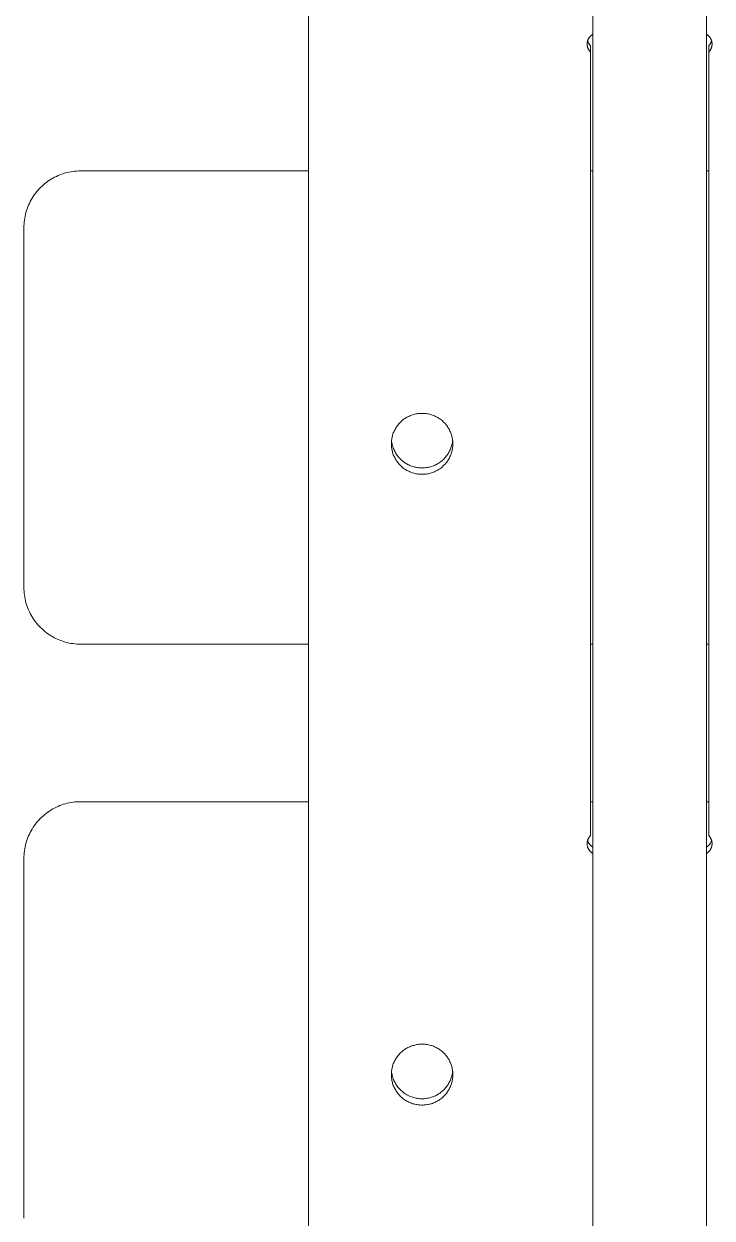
# Model space of a CAD drawing. Header units: millimetres. Extents: x -80 to 4518, y -398 to 2524.
# Drawn here: x 1098.9 to 1159.4, y 2057.4 to 2162.4 of the extents above; entities that cross this region are included whole.
import ezdxf

# ---------------------------------------------------------------- set-up
doc = ezdxf.new("R2010")
doc.units = ezdxf.units.MM
doc.layers.add('ZANO_R', color=7, linetype='Continuous', lineweight=0)

msp = doc.modelspace()

# ---------------------------------------------------------------- linework, layer by layer
at = {"layer": 'ZANO_R'}
for p, q in [((1123.86, 2259), (1123.86, 1833.46)), ((1148.86, 1733.85), (1148.86, 2259)), ((1158.86, 1733.85), (1158.86, 2259)), ((1148.38, 2160.83), (1148.39, 2160.86)), ((1148.39, 2160.86), (1148.4, 2160.9)), ((1148.4, 2160.93), (1148.41, 2160.96)), ((1148.4, 2160.9), (1148.4, 2160.93)), ((1148.41, 2160.96), (1148.43, 2161)), ((1148.42, 2160.9), (1148.41, 2160.93)), ((1148.43, 2160.87), (1148.42, 2160.9)), ((1148.43, 2161), (1148.44, 2161.03)), ((1148.44, 2160.84), (1148.43, 2160.87)), ((1148.44, 2161.03), (1148.45, 2161.06)), ((1148.45, 2161.06), (1148.47, 2161.09)), ((1148.47, 2161.09), (1148.48, 2161.12)), ((1148.48, 2161.12), (1148.5, 2161.15)), ((1148.5, 2161.15), (1148.52, 2161.18)), ((1148.52, 2161.18), (1148.54, 2161.21)), ((1148.54, 2161.21), (1148.55, 2161.24)), ((1148.55, 2161.24), (1148.58, 2161.26)), ((1148.58, 2161.26), (1148.6, 2161.29)), ((1148.6, 2161.29), (1148.62, 2161.32)), ((1148.62, 2161.32), (1148.64, 2161.34)), ((1148.64, 2161.34), (1148.67, 2161.36)), ((1148.67, 2161.36), (1148.69, 2161.39)), ((1148.69, 2161.39), (1148.72, 2161.41)), ((1148.72, 2161.41), (1148.74, 2161.43)), ((1148.74, 2161.43), (1148.77, 2161.45)), ((1148.77, 2161.45), (1148.8, 2161.47)), ((1148.8, 2161.47), (1148.83, 2161.49)), ((1148.83, 2161.49), (1148.86, 2161.51)), ((1158.86, 2161.51), (1158.89, 2161.49)), ((1158.89, 2161.49), (1158.92, 2161.47)), ((1158.92, 2161.47), (1158.94, 2161.45)), ((1158.94, 2161.45), (1158.97, 2161.43)), ((1158.97, 2161.43), (1159, 2161.41)), ((1159, 2161.41), (1159.02, 2161.39)), ((1159.02, 2161.39), (1159.05, 2161.36)), ((1159.05, 2161.36), (1159.07, 2161.34)), ((1159.07, 2161.34), (1159.1, 2161.32)), ((1159.1, 2161.32), (1159.12, 2161.29)), ((1159.12, 2161.29), (1159.14, 2161.26)), ((1159.14, 2161.26), (1159.16, 2161.24)), ((1159.16, 2161.24), (1159.18, 2161.21)), ((1159.18, 2161.21), (1159.2, 2161.18)), ((1159.2, 2161.18), (1159.22, 2161.15)), ((1159.22, 2161.15), (1159.23, 2161.12)), ((1159.23, 2161.12), (1159.25, 2161.09)), ((1159.25, 2161.09), (1159.26, 2161.06)), ((1159.26, 2161.06), (1159.28, 2161.03)), ((1159.28, 2161.03), (1159.29, 2161)), ((1159.28, 2160.84), (1159.29, 2160.87)), ((1159.29, 2161), (1159.3, 2160.96)), ((1159.29, 2160.87), (1159.3, 2160.9)), ((1159.3, 2160.96), (1159.31, 2160.93)), ((1159.3, 2160.9), (1159.31, 2160.93)), ((1159.31, 2160.93), (1159.32, 2160.9)), ((1159.32, 2160.9), (1159.33, 2160.86)), ((1159.33, 2160.86), (1159.33, 2160.83)), ((1148.37, 2160.76), (1148.38, 2160.8)), ((1148.37, 2160.73), (1148.37, 2160.76)), ((1148.37, 2160.7), (1148.37, 2160.73)), ((1148.37, 2160.66), (1148.37, 2160.7)), ((1148.37, 2160.63), (1148.37, 2160.66)), ((1148.37, 2160.59), (1148.37, 2160.63)), ((1148.37, 2160.56), (1148.37, 2160.59)), ((1148.37, 2160.52), (1148.37, 2160.56)), ((1148.38, 2160.49), (1148.37, 2160.52)), ((1148.38, 2160.8), (1148.38, 2160.83)), ((1148.39, 2160.46), (1148.38, 2160.49)), ((1148.39, 2160.42), (1148.39, 2160.46)), ((1148.4, 2160.39), (1148.39, 2160.42)), ((1148.41, 2160.36), (1148.4, 2160.39)), ((1148.42, 2160.33), (1148.41, 2160.36)), ((1148.43, 2160.29), (1148.42, 2160.33)), ((1148.45, 2160.26), (1148.43, 2160.29)), ((1148.45, 2160.81), (1148.44, 2160.84)), ((1148.47, 2160.78), (1148.45, 2160.81)), ((1148.46, 2160.23), (1148.45, 2160.26)), ((1148.48, 2160.2), (1148.46, 2160.23)), ((1148.48, 2160.75), (1148.47, 2160.78)), ((1148.5, 2160.72), (1148.48, 2160.75)), ((1148.49, 2160.17), (1148.48, 2160.2)), ((1148.51, 2160.14), (1148.49, 2160.17)), ((1148.51, 2160.69), (1148.5, 2160.72)), ((1148.53, 2160.66), (1148.51, 2160.69)), ((1148.53, 2160.11), (1148.51, 2160.14)), ((1148.55, 2160.63), (1148.53, 2160.66)), ((1148.55, 2160.08), (1148.53, 2160.11)), ((1148.57, 2160.61), (1148.55, 2160.63)), ((1148.57, 2160.06), (1148.55, 2160.08)), ((1148.59, 2160.58), (1148.57, 2160.61)), ((1148.59, 2160.03), (1148.57, 2160.06)), ((1148.61, 2160.56), (1148.59, 2160.58)), ((1148.61, 2160), (1148.59, 2160.03)), ((1148.63, 2160.53), (1148.61, 2160.56)), ((1148.63, 2159.98), (1148.61, 2160)), ((1148.66, 2160.51), (1148.63, 2160.53)), ((1148.66, 2159.95), (1148.63, 2159.98)), ((1148.66, 2159.95), (1148.66, 2160.51)), ((1148.66, 2091.06), (1148.66, 2159.95)), ((1159.06, 2160.51), (1159.08, 2160.53)), ((1159.06, 2159.95), (1159.06, 2160.51)), ((1159.08, 2159.98), (1159.06, 2159.95)), ((1159.06, 2159.95), (1159.06, 2091.06)), ((1159.08, 2160.53), (1159.1, 2160.56)), ((1159.1, 2160), (1159.08, 2159.98)), ((1159.1, 2160.56), (1159.13, 2160.58)), ((1159.13, 2160.03), (1159.1, 2160)), ((1159.13, 2160.58), (1159.15, 2160.61)), ((1159.15, 2160.06), (1159.13, 2160.03)), ((1159.15, 2160.61), (1159.17, 2160.63)), ((1159.17, 2160.08), (1159.15, 2160.06)), ((1159.17, 2160.63), (1159.18, 2160.66)), ((1159.19, 2160.11), (1159.17, 2160.08)), ((1159.18, 2160.66), (1159.2, 2160.69)), ((1159.21, 2160.14), (1159.19, 2160.11)), ((1159.2, 2160.69), (1159.22, 2160.72)), ((1159.22, 2160.17), (1159.21, 2160.14)), ((1159.22, 2160.72), (1159.24, 2160.75)), ((1159.24, 2160.2), (1159.22, 2160.17)), ((1159.24, 2160.75), (1159.25, 2160.78)), ((1159.25, 2160.23), (1159.24, 2160.2)), ((1159.25, 2160.78), (1159.26, 2160.81)), ((1159.27, 2160.26), (1159.25, 2160.23)), ((1159.26, 2160.81), (1159.28, 2160.84)), ((1159.28, 2160.29), (1159.27, 2160.26)), ((1159.29, 2160.33), (1159.28, 2160.29)), ((1159.3, 2160.36), (1159.29, 2160.33)), ((1159.31, 2160.39), (1159.3, 2160.36)), ((1159.32, 2160.42), (1159.31, 2160.39)), ((1159.33, 2160.46), (1159.32, 2160.42)), ((1159.33, 2160.83), (1159.34, 2160.8)), ((1159.34, 2160.49), (1159.33, 2160.46)), ((1159.34, 2160.8), (1159.34, 2160.76)), ((1159.34, 2160.76), (1159.35, 2160.73)), ((1159.35, 2160.56), (1159.34, 2160.52)), ((1159.34, 2160.52), (1159.34, 2160.49)), ((1159.35, 2160.73), (1159.35, 2160.7)), ((1159.35, 2160.7), (1159.35, 2160.66)), ((1159.35, 2160.66), (1159.35, 2160.63)), ((1159.35, 2160.63), (1159.35, 2160.59)), ((1159.35, 2160.59), (1159.35, 2160.56)), ((1102.35, 2149.27), (1102.51, 2149.32)), ((1102.51, 2149.32), (1102.67, 2149.36)), ((1102.67, 2149.36), (1102.84, 2149.4)), ((1102.84, 2149.4), (1103.01, 2149.43)), ((1103.01, 2149.43), (1103.18, 2149.46)), ((1103.18, 2149.46), (1103.35, 2149.48)), ((1103.35, 2149.48), (1103.52, 2149.49)), ((1103.52, 2149.49), (1103.69, 2149.5)), ((1103.69, 2149.5), (1103.86, 2149.5)), ((1103.86, 2149.5), (1123.86, 2149.5)), ((1148.66, 2149.5), (1148.86, 2149.5)), ((1158.86, 2149.5), (1159.06, 2149.5)), ((1100.45, 2148.16), (1100.57, 2148.27)), ((1100.57, 2148.27), (1100.7, 2148.38)), ((1100.7, 2148.38), (1100.84, 2148.49)), ((1100.84, 2148.49), (1100.97, 2148.59)), ((1100.97, 2148.59), (1101.12, 2148.68)), ((1101.12, 2148.68), (1101.26, 2148.77)), ((1101.26, 2148.77), (1101.41, 2148.86)), ((1101.41, 2148.86), (1101.56, 2148.94)), ((1101.56, 2148.94), (1101.71, 2149.02)), ((1101.71, 2149.02), (1101.87, 2149.09)), ((1101.87, 2149.09), (1102.02, 2149.15)), ((1102.02, 2149.15), (1102.18, 2149.21)), ((1102.18, 2149.21), (1102.35, 2149.27)), ((1099.59, 2147.1), (1099.68, 2147.24)), ((1099.68, 2147.24), (1099.77, 2147.39)), ((1099.77, 2147.39), (1099.87, 2147.52)), ((1099.87, 2147.52), (1099.98, 2147.66)), ((1099.98, 2147.66), (1100.09, 2147.79)), ((1100.09, 2147.79), (1100.2, 2147.92)), ((1100.2, 2147.92), (1100.32, 2148.04)), ((1100.32, 2148.04), (1100.45, 2148.16)), ((1099.09, 2146.01), (1099.15, 2146.18)), ((1099.15, 2146.18), (1099.21, 2146.34)), ((1099.21, 2146.34), (1099.27, 2146.49)), ((1099.27, 2146.49), (1099.34, 2146.65)), ((1099.34, 2146.65), (1099.42, 2146.8)), ((1099.42, 2146.8), (1099.5, 2146.95)), ((1099.5, 2146.95), (1099.59, 2147.1)), ((1098.88, 2145.01), (1098.9, 2145.18)), ((1098.9, 2145.18), (1098.93, 2145.35)), ((1098.93, 2145.35), (1098.96, 2145.52)), ((1098.96, 2145.52), (1099, 2145.69)), ((1099, 2145.69), (1099.04, 2145.85)), ((1099.04, 2145.85), (1099.09, 2146.01)), ((1098.86, 2144.67), (1098.87, 2144.84)), ((1098.86, 2144.5), (1098.86, 2144.67)), ((1098.86, 2140.62), (1098.86, 2144.5)), ((1098.87, 2144.84), (1098.88, 2145.01)), ((1098.86, 2112.89), (1098.86, 2140.62)), ((1131.75, 2127.18), (1131.81, 2127.25)), ((1131.81, 2127.25), (1131.87, 2127.32)), ((1131.87, 2127.32), (1131.93, 2127.39)), ((1131.93, 2127.39), (1132, 2127.45)), ((1132, 2127.45), (1132.07, 2127.52)), ((1132.07, 2127.52), (1132.14, 2127.58)), ((1132.14, 2127.58), (1132.21, 2127.63)), ((1132.21, 2127.63), (1132.29, 2127.69)), ((1132.29, 2127.69), (1132.36, 2127.74)), ((1132.36, 2127.74), (1132.44, 2127.79)), ((1132.44, 2127.79), (1132.52, 2127.84)), ((1132.52, 2127.84), (1132.61, 2127.88)), ((1132.61, 2127.88), (1132.69, 2127.92)), ((1132.69, 2127.92), (1132.77, 2127.96)), ((1132.77, 2127.96), (1132.86, 2128)), ((1132.86, 2128), (1132.95, 2128.03)), ((1132.95, 2128.03), (1133.03, 2128.06)), ((1133.03, 2128.06), (1133.12, 2128.08)), ((1133.12, 2128.08), (1133.21, 2128.11)), ((1133.21, 2128.11), (1133.3, 2128.13)), ((1133.3, 2128.13), (1133.4, 2128.14)), ((1133.4, 2128.14), (1133.49, 2128.16)), ((1133.49, 2128.16), (1133.58, 2128.17)), ((1133.58, 2128.17), (1133.67, 2128.17)), ((1133.67, 2128.17), (1133.77, 2128.18)), ((1133.77, 2128.18), (1133.86, 2128.18)), ((1133.86, 2128.18), (1133.95, 2128.18)), ((1133.95, 2128.18), (1134.04, 2128.17)), ((1134.04, 2128.17), (1134.14, 2128.17)), ((1134.14, 2128.17), (1134.23, 2128.16)), ((1134.23, 2128.16), (1134.32, 2128.14)), ((1134.32, 2128.14), (1134.41, 2128.13)), ((1134.41, 2128.13), (1134.5, 2128.11)), ((1134.5, 2128.11), (1134.59, 2128.08)), ((1134.59, 2128.08), (1134.68, 2128.06)), ((1134.68, 2128.06), (1134.77, 2128.03)), ((1134.77, 2128.03), (1134.86, 2128)), ((1134.86, 2128), (1134.94, 2127.96)), ((1134.94, 2127.96), (1135.03, 2127.92)), ((1135.03, 2127.92), (1135.11, 2127.88)), ((1135.11, 2127.88), (1135.19, 2127.84)), ((1135.19, 2127.84), (1135.27, 2127.79)), ((1135.27, 2127.79), (1135.35, 2127.74)), ((1135.35, 2127.74), (1135.43, 2127.69)), ((1135.43, 2127.69), (1135.5, 2127.63)), ((1135.5, 2127.63), (1135.58, 2127.58)), ((1135.58, 2127.58), (1135.65, 2127.52)), ((1135.65, 2127.52), (1135.72, 2127.45)), ((1135.72, 2127.45), (1135.78, 2127.39)), ((1135.78, 2127.39), (1135.85, 2127.32)), ((1135.85, 2127.32), (1135.91, 2127.25)), ((1135.91, 2127.25), (1135.97, 2127.18)), ((1131.25, 2126.19), (1131.27, 2126.28)), ((1131.27, 2126.28), (1131.3, 2126.37)), ((1131.3, 2126.37), (1131.33, 2126.46)), ((1131.33, 2126.46), (1131.37, 2126.54)), ((1131.37, 2126.54), (1131.41, 2126.63)), ((1131.41, 2126.63), (1131.45, 2126.71)), ((1131.45, 2126.71), (1131.49, 2126.8)), ((1131.49, 2126.8), (1131.54, 2126.88)), ((1131.54, 2126.88), (1131.59, 2126.95)), ((1131.59, 2126.95), (1131.64, 2127.03)), ((1131.64, 2127.03), (1131.69, 2127.11)), ((1131.69, 2127.11), (1131.75, 2127.18)), ((1135.97, 2127.18), (1136.02, 2127.11)), ((1136.02, 2127.11), (1136.08, 2127.03)), ((1136.08, 2127.03), (1136.13, 2126.95)), ((1136.13, 2126.95), (1136.18, 2126.88)), ((1136.18, 2126.88), (1136.23, 2126.8)), ((1136.23, 2126.8), (1136.27, 2126.71)), ((1136.27, 2126.71), (1136.31, 2126.63)), ((1136.31, 2126.63), (1136.35, 2126.54)), ((1136.35, 2126.54), (1136.38, 2126.46)), ((1136.38, 2126.46), (1136.41, 2126.37)), ((1136.41, 2126.37), (1136.44, 2126.28)), ((1136.44, 2126.28), (1136.47, 2126.19)), ((1131.16, 2125.64), (1131.17, 2125.74)), ((1131.16, 2125.55), (1131.16, 2125.64)), ((1131.16, 2125.46), (1131.16, 2125.55)), ((1131.16, 2125.37), (1131.16, 2125.46)), ((1131.17, 2125.27), (1131.16, 2125.37)), ((1131.17, 2125.74), (1131.18, 2125.83)), ((1131.17, 2125.78), (1131.18, 2125.69)), ((1131.18, 2125.18), (1131.17, 2125.27)), ((1131.18, 2125.83), (1131.19, 2125.92)), ((1131.18, 2125.69), (1131.2, 2125.6)), ((1131.19, 2125.09), (1131.18, 2125.18)), ((1131.19, 2125.92), (1131.21, 2126.01)), ((1131.2, 2125.6), (1131.22, 2125.5)), ((1131.21, 2126.01), (1131.23, 2126.1)), ((1131.22, 2125.5), (1131.24, 2125.41)), ((1131.23, 2126.1), (1131.25, 2126.19)), ((1131.24, 2125.41), (1131.26, 2125.32)), ((1131.26, 2125.32), (1131.29, 2125.23)), ((1131.29, 2125.23), (1131.32, 2125.14)), ((1136.39, 2125.14), (1136.42, 2125.23)), ((1136.42, 2125.23), (1136.45, 2125.32)), ((1136.45, 2125.32), (1136.48, 2125.41)), ((1136.47, 2126.19), (1136.49, 2126.1)), ((1136.48, 2125.41), (1136.5, 2125.5)), ((1136.49, 2126.1), (1136.51, 2126.01)), ((1136.5, 2125.5), (1136.52, 2125.6)), ((1136.51, 2126.01), (1136.53, 2125.92)), ((1136.52, 2125.6), (1136.53, 2125.69)), ((1136.53, 2125.92), (1136.54, 2125.83)), ((1136.53, 2125.69), (1136.54, 2125.78)), ((1136.54, 2125.18), (1136.53, 2125.09)), ((1136.54, 2125.83), (1136.55, 2125.74)), ((1136.55, 2125.27), (1136.54, 2125.18)), ((1136.55, 2125.74), (1136.55, 2125.64)), ((1136.55, 2125.64), (1136.56, 2125.55)), ((1136.56, 2125.46), (1136.55, 2125.37)), ((1136.55, 2125.37), (1136.55, 2125.27)), ((1136.56, 2125.55), (1136.56, 2125.46)), ((1131.21, 2125), (1131.19, 2125.09)), ((1131.23, 2124.91), (1131.21, 2125)), ((1131.25, 2124.82), (1131.23, 2124.91)), ((1131.27, 2124.73), (1131.25, 2124.82)), ((1131.3, 2124.64), (1131.27, 2124.73)), ((1131.33, 2124.55), (1131.3, 2124.64)), ((1131.32, 2125.14), (1131.36, 2125.06)), ((1131.37, 2124.46), (1131.33, 2124.55)), ((1131.36, 2125.06), (1131.39, 2124.97)), ((1131.41, 2124.38), (1131.37, 2124.46)), ((1131.39, 2124.97), (1131.43, 2124.89)), ((1131.45, 2124.3), (1131.41, 2124.38)), ((1131.43, 2124.89), (1131.48, 2124.8)), ((1131.49, 2124.21), (1131.45, 2124.3)), ((1131.48, 2124.8), (1131.52, 2124.72)), ((1131.54, 2124.13), (1131.49, 2124.21)), ((1131.52, 2124.72), (1131.57, 2124.64)), ((1131.59, 2124.05), (1131.54, 2124.13)), ((1131.57, 2124.64), (1131.62, 2124.56)), ((1131.62, 2124.56), (1131.68, 2124.48)), ((1131.68, 2124.48), (1131.73, 2124.41)), ((1131.73, 2124.41), (1131.79, 2124.34)), ((1131.79, 2124.34), (1131.86, 2124.27)), ((1131.86, 2124.27), (1131.92, 2124.2)), ((1131.92, 2124.2), (1131.99, 2124.13)), ((1131.99, 2124.13), (1132.06, 2124.07)), ((1135.66, 2124.07), (1135.73, 2124.13)), ((1135.73, 2124.13), (1135.8, 2124.2)), ((1135.8, 2124.2), (1135.86, 2124.27)), ((1135.86, 2124.27), (1135.92, 2124.34)), ((1135.92, 2124.34), (1135.98, 2124.41)), ((1135.98, 2124.41), (1136.04, 2124.48)), ((1136.04, 2124.48), (1136.09, 2124.56)), ((1136.09, 2124.56), (1136.14, 2124.64)), ((1136.18, 2124.13), (1136.13, 2124.05)), ((1136.14, 2124.64), (1136.19, 2124.72)), ((1136.23, 2124.21), (1136.18, 2124.13)), ((1136.19, 2124.72), (1136.24, 2124.8)), ((1136.27, 2124.3), (1136.23, 2124.21)), ((1136.24, 2124.8), (1136.28, 2124.89)), ((1136.31, 2124.38), (1136.27, 2124.3)), ((1136.28, 2124.89), (1136.32, 2124.97)), ((1136.35, 2124.46), (1136.31, 2124.38)), ((1136.32, 2124.97), (1136.36, 2125.06)), ((1136.38, 2124.55), (1136.35, 2124.46)), ((1136.36, 2125.06), (1136.39, 2125.14)), ((1136.41, 2124.64), (1136.38, 2124.55)), ((1136.44, 2124.73), (1136.41, 2124.64)), ((1136.47, 2124.82), (1136.44, 2124.73)), ((1136.49, 2124.91), (1136.47, 2124.82)), ((1136.51, 2125), (1136.49, 2124.91)), ((1136.53, 2125.09), (1136.51, 2125)), ((1131.64, 2123.98), (1131.59, 2124.05)), ((1131.69, 2123.9), (1131.64, 2123.98)), ((1131.75, 2123.83), (1131.69, 2123.9)), ((1131.81, 2123.76), (1131.75, 2123.83)), ((1131.87, 2123.69), (1131.81, 2123.76)), ((1131.93, 2123.62), (1131.87, 2123.69)), ((1132, 2123.56), (1131.93, 2123.62)), ((1132.07, 2123.49), (1132, 2123.56)), ((1132.06, 2124.07), (1132.13, 2124.01)), ((1132.14, 2123.43), (1132.07, 2123.49)), ((1132.13, 2124.01), (1132.2, 2123.95)), ((1132.21, 2123.38), (1132.14, 2123.43)), ((1132.2, 2123.95), (1132.28, 2123.89)), ((1132.29, 2123.32), (1132.21, 2123.38)), ((1132.28, 2123.89), (1132.35, 2123.84)), ((1132.36, 2123.27), (1132.29, 2123.32)), ((1132.35, 2123.84), (1132.43, 2123.79)), ((1132.44, 2123.22), (1132.36, 2123.27)), ((1132.43, 2123.79), (1132.51, 2123.74)), ((1132.52, 2123.17), (1132.44, 2123.22)), ((1132.51, 2123.74), (1132.59, 2123.7)), ((1132.61, 2123.13), (1132.52, 2123.17)), ((1132.59, 2123.7), (1132.68, 2123.65)), ((1132.69, 2123.09), (1132.61, 2123.13)), ((1132.68, 2123.65), (1132.76, 2123.61)), ((1132.77, 2123.05), (1132.69, 2123.09)), ((1132.76, 2123.61), (1132.85, 2123.58)), ((1132.86, 2123.01), (1132.77, 2123.05)), ((1132.85, 2123.58), (1132.94, 2123.54)), ((1132.94, 2123.54), (1133.03, 2123.51)), ((1133.03, 2123.51), (1133.12, 2123.49)), ((1133.12, 2123.49), (1133.21, 2123.46)), ((1133.21, 2123.46), (1133.3, 2123.44)), ((1133.3, 2123.44), (1133.39, 2123.42)), ((1133.39, 2123.42), (1133.48, 2123.41)), ((1133.48, 2123.41), (1133.58, 2123.4)), ((1133.58, 2123.4), (1133.67, 2123.39)), ((1133.67, 2123.39), (1133.76, 2123.39)), ((1133.76, 2123.39), (1133.86, 2123.39)), ((1133.86, 2123.39), (1133.95, 2123.39)), ((1133.95, 2123.39), (1134.05, 2123.39)), ((1134.05, 2123.39), (1134.14, 2123.4)), ((1134.14, 2123.4), (1134.23, 2123.41)), ((1134.23, 2123.41), (1134.33, 2123.42)), ((1134.33, 2123.42), (1134.42, 2123.44)), ((1134.42, 2123.44), (1134.51, 2123.46)), ((1134.51, 2123.46), (1134.6, 2123.49)), ((1134.6, 2123.49), (1134.69, 2123.51)), ((1134.69, 2123.51), (1134.78, 2123.54)), ((1134.78, 2123.54), (1134.87, 2123.58)), ((1134.94, 2123.05), (1134.86, 2123.01)), ((1134.87, 2123.58), (1134.95, 2123.61)), ((1135.03, 2123.09), (1134.94, 2123.05)), ((1134.95, 2123.61), (1135.04, 2123.65)), ((1135.11, 2123.13), (1135.03, 2123.09)), ((1135.04, 2123.65), (1135.12, 2123.7)), ((1135.19, 2123.17), (1135.11, 2123.13)), ((1135.12, 2123.7), (1135.2, 2123.74)), ((1135.27, 2123.22), (1135.19, 2123.17)), ((1135.2, 2123.74), (1135.28, 2123.79)), ((1135.35, 2123.27), (1135.27, 2123.22)), ((1135.28, 2123.79), (1135.36, 2123.84)), ((1135.43, 2123.32), (1135.35, 2123.27)), ((1135.36, 2123.84), (1135.44, 2123.89)), ((1135.5, 2123.38), (1135.43, 2123.32)), ((1135.44, 2123.89), (1135.52, 2123.95)), ((1135.58, 2123.43), (1135.5, 2123.38)), ((1135.52, 2123.95), (1135.59, 2124.01)), ((1135.65, 2123.49), (1135.58, 2123.43)), ((1135.59, 2124.01), (1135.66, 2124.07)), ((1135.72, 2123.56), (1135.65, 2123.49)), ((1135.78, 2123.62), (1135.72, 2123.56)), ((1135.85, 2123.69), (1135.78, 2123.62)), ((1135.91, 2123.76), (1135.85, 2123.69)), ((1135.97, 2123.83), (1135.91, 2123.76)), ((1136.02, 2123.9), (1135.97, 2123.83)), ((1136.08, 2123.98), (1136.02, 2123.9)), ((1136.13, 2124.05), (1136.08, 2123.98)), ((1132.95, 2122.98), (1132.86, 2123.01)), ((1133.03, 2122.95), (1132.95, 2122.98)), ((1133.12, 2122.93), (1133.03, 2122.95)), ((1133.21, 2122.9), (1133.12, 2122.93)), ((1133.3, 2122.88), (1133.21, 2122.9)), ((1133.4, 2122.87), (1133.3, 2122.88)), ((1133.49, 2122.85), (1133.4, 2122.87)), ((1133.58, 2122.84), (1133.49, 2122.85)), ((1133.67, 2122.84), (1133.58, 2122.84)), ((1133.77, 2122.83), (1133.67, 2122.84)), ((1133.86, 2122.83), (1133.77, 2122.83)), ((1133.95, 2122.83), (1133.86, 2122.83)), ((1134.04, 2122.84), (1133.95, 2122.83)), ((1134.14, 2122.84), (1134.04, 2122.84)), ((1134.23, 2122.85), (1134.14, 2122.84)), ((1134.32, 2122.87), (1134.23, 2122.85)), ((1134.41, 2122.88), (1134.32, 2122.87)), ((1134.5, 2122.9), (1134.41, 2122.88)), ((1134.59, 2122.93), (1134.5, 2122.9)), ((1134.68, 2122.95), (1134.59, 2122.93)), ((1134.77, 2122.98), (1134.68, 2122.95)), ((1134.86, 2123.01), (1134.77, 2122.98)), ((1098.86, 2112.72), (1098.86, 2112.89)), ((1098.87, 2112.55), (1098.86, 2112.72)), ((1098.88, 2112.38), (1098.87, 2112.55)), ((1098.9, 2112.21), (1098.88, 2112.38)), ((1098.93, 2112.04), (1098.9, 2112.21)), ((1098.96, 2111.87), (1098.93, 2112.04)), ((1099, 2111.7), (1098.96, 2111.87)), ((1099.04, 2111.54), (1099, 2111.7)), ((1099.09, 2111.38), (1099.04, 2111.54)), ((1099.15, 2111.21), (1099.09, 2111.38)), ((1099.21, 2111.05), (1099.15, 2111.21)), ((1099.27, 2110.9), (1099.21, 2111.05)), ((1099.34, 2110.74), (1099.27, 2110.9)), ((1099.42, 2110.59), (1099.34, 2110.74)), ((1099.5, 2110.44), (1099.42, 2110.59)), ((1099.59, 2110.29), (1099.5, 2110.44)), ((1099.68, 2110.15), (1099.59, 2110.29)), ((1099.77, 2110.01), (1099.68, 2110.15)), ((1099.87, 2109.87), (1099.77, 2110.01)), ((1099.98, 2109.73), (1099.87, 2109.87)), ((1100.09, 2109.6), (1099.98, 2109.73)), ((1100.2, 2109.48), (1100.09, 2109.6)), ((1100.32, 2109.35), (1100.2, 2109.48)), ((1100.45, 2109.23), (1100.32, 2109.35)), ((1100.57, 2109.12), (1100.45, 2109.23)), ((1100.7, 2109.01), (1100.57, 2109.12)), ((1100.84, 2108.9), (1100.7, 2109.01)), ((1100.97, 2108.8), (1100.84, 2108.9)), ((1101.12, 2108.71), (1100.97, 2108.8)), ((1101.26, 2108.62), (1101.12, 2108.71)), ((1101.41, 2108.53), (1101.26, 2108.62)), ((1101.56, 2108.45), (1101.41, 2108.53)), ((1101.71, 2108.37), (1101.56, 2108.45)), ((1101.87, 2108.3), (1101.71, 2108.37)), ((1102.02, 2108.24), (1101.87, 2108.3)), ((1102.18, 2108.18), (1102.02, 2108.24)), ((1102.35, 2108.12), (1102.18, 2108.18)), ((1102.51, 2108.07), (1102.35, 2108.12)), ((1102.67, 2108.03), (1102.51, 2108.07)), ((1102.84, 2107.99), (1102.67, 2108.03)), ((1103.01, 2107.96), (1102.84, 2107.99)), ((1103.18, 2107.94), (1103.01, 2107.96)), ((1103.35, 2107.91), (1103.18, 2107.94)), ((1103.52, 2107.9), (1103.35, 2107.91)), ((1103.69, 2107.89), (1103.52, 2107.9)), ((1103.86, 2107.89), (1103.69, 2107.89)), ((1123.86, 2107.89), (1103.86, 2107.89)), ((1148.86, 2107.89), (1148.66, 2107.89)), ((1159.06, 2107.89), (1158.86, 2107.89)), ((1101.87, 2093.63), (1102.02, 2093.7)), ((1102.02, 2093.7), (1102.18, 2093.76)), ((1102.18, 2093.76), (1102.35, 2093.81)), ((1102.35, 2093.81), (1102.51, 2093.86)), ((1102.51, 2093.86), (1102.67, 2093.9)), ((1102.67, 2093.9), (1102.84, 2093.94)), ((1102.84, 2093.94), (1103.01, 2093.97)), ((1103.01, 2093.97), (1103.18, 2094)), ((1103.18, 2094), (1103.35, 2094.02)), ((1103.35, 2094.02), (1103.52, 2094.03)), ((1103.52, 2094.03), (1103.69, 2094.04)), ((1103.69, 2094.04), (1103.86, 2094.04)), ((1103.86, 2094.04), (1123.86, 2094.04)), ((1148.66, 2094.04), (1148.86, 2094.04)), ((1158.86, 2094.04), (1159.06, 2094.04)), ((1100.32, 2092.58), (1100.45, 2092.7)), ((1100.45, 2092.7), (1100.57, 2092.81)), ((1100.57, 2092.81), (1100.7, 2092.92)), ((1100.7, 2092.92), (1100.84, 2093.03)), ((1100.84, 2093.03), (1100.97, 2093.13)), ((1100.97, 2093.13), (1101.12, 2093.22)), ((1101.12, 2093.22), (1101.26, 2093.32)), ((1101.26, 2093.32), (1101.41, 2093.4)), ((1101.41, 2093.4), (1101.56, 2093.48)), ((1101.56, 2093.48), (1101.71, 2093.56)), ((1101.71, 2093.56), (1101.87, 2093.63)), ((1099.5, 2091.49), (1099.59, 2091.64)), ((1099.59, 2091.64), (1099.68, 2091.79)), ((1099.68, 2091.79), (1099.77, 2091.93)), ((1099.77, 2091.93), (1099.87, 2092.07)), ((1099.87, 2092.07), (1099.98, 2092.2)), ((1099.98, 2092.2), (1100.09, 2092.33)), ((1100.09, 2092.33), (1100.2, 2092.46)), ((1100.2, 2092.46), (1100.32, 2092.58)), ((1099.04, 2090.39), (1099.09, 2090.56)), ((1099.09, 2090.56), (1099.15, 2090.72)), ((1099.15, 2090.72), (1099.21, 2090.88)), ((1099.21, 2090.88), (1099.27, 2091.04)), ((1099.27, 2091.04), (1099.34, 2091.19)), ((1099.34, 2091.19), (1099.42, 2091.34)), ((1099.42, 2091.34), (1099.5, 2091.49)), ((1148.37, 2090.48), (1148.38, 2090.52)), ((1148.38, 2090.52), (1148.39, 2090.55)), ((1148.39, 2090.59), (1148.4, 2090.62)), ((1148.39, 2090.55), (1148.39, 2090.59)), ((1148.4, 2090.62), (1148.41, 2090.65)), ((1148.41, 2090.65), (1148.42, 2090.68)), ((1148.42, 2090.6), (1148.41, 2090.63)), ((1148.42, 2090.68), (1148.43, 2090.72)), ((1148.43, 2090.57), (1148.42, 2090.6)), ((1148.43, 2090.72), (1148.45, 2090.75)), ((1148.44, 2090.54), (1148.43, 2090.57)), ((1148.45, 2090.5), (1148.44, 2090.54)), ((1148.45, 2090.75), (1148.46, 2090.78)), ((1148.47, 2090.47), (1148.45, 2090.5)), ((1148.46, 2090.78), (1148.48, 2090.81)), ((1148.48, 2090.81), (1148.49, 2090.84)), ((1148.49, 2090.84), (1148.51, 2090.87)), ((1148.51, 2090.87), (1148.53, 2090.9)), ((1148.53, 2090.9), (1148.55, 2090.93)), ((1148.55, 2090.93), (1148.57, 2090.95)), ((1148.57, 2090.95), (1148.59, 2090.98)), ((1148.59, 2090.98), (1148.61, 2091.01)), ((1148.61, 2091.01), (1148.63, 2091.03)), ((1148.63, 2091.03), (1148.66, 2091.06)), ((1159.06, 2091.06), (1159.08, 2091.03)), ((1159.08, 2091.03), (1159.1, 2091.01)), ((1159.1, 2091.01), (1159.13, 2090.98)), ((1159.13, 2090.98), (1159.15, 2090.95)), ((1159.15, 2090.95), (1159.17, 2090.93)), ((1159.17, 2090.93), (1159.19, 2090.9)), ((1159.19, 2090.9), (1159.21, 2090.87)), ((1159.21, 2090.87), (1159.22, 2090.84)), ((1159.22, 2090.84), (1159.24, 2090.81)), ((1159.24, 2090.81), (1159.25, 2090.78)), ((1159.26, 2090.5), (1159.25, 2090.47)), ((1159.25, 2090.78), (1159.27, 2090.75)), ((1159.28, 2090.54), (1159.26, 2090.5)), ((1159.27, 2090.75), (1159.28, 2090.72)), ((1159.28, 2090.72), (1159.29, 2090.68)), ((1159.29, 2090.57), (1159.28, 2090.54)), ((1159.29, 2090.68), (1159.3, 2090.65)), ((1159.3, 2090.6), (1159.29, 2090.57)), ((1159.31, 2090.63), (1159.3, 2090.6)), ((1159.3, 2090.65), (1159.31, 2090.62)), ((1159.31, 2090.62), (1159.32, 2090.59)), ((1159.32, 2090.59), (1159.33, 2090.55)), ((1159.33, 2090.55), (1159.34, 2090.52)), ((1159.34, 2090.52), (1159.34, 2090.48)), ((1098.87, 2089.39), (1098.88, 2089.56)), ((1098.88, 2089.56), (1098.9, 2089.72)), ((1098.9, 2089.72), (1098.93, 2089.89)), ((1098.93, 2089.89), (1098.96, 2090.06)), ((1098.96, 2090.06), (1099, 2090.23)), ((1099, 2090.23), (1099.04, 2090.39)), ((1148.37, 2090.45), (1148.37, 2090.48)), ((1148.37, 2090.42), (1148.37, 2090.45)), ((1148.37, 2090.38), (1148.37, 2090.42)), ((1148.37, 2090.35), (1148.37, 2090.38)), ((1148.37, 2090.31), (1148.37, 2090.35)), ((1148.37, 2090.28), (1148.37, 2090.31)), ((1148.37, 2090.25), (1148.37, 2090.28)), ((1148.38, 2090.21), (1148.37, 2090.25)), ((1148.38, 2090.18), (1148.38, 2090.21)), ((1148.39, 2090.14), (1148.38, 2090.18)), ((1148.4, 2090.11), (1148.39, 2090.14)), ((1148.4, 2090.08), (1148.4, 2090.11)), ((1148.41, 2090.05), (1148.4, 2090.08)), ((1148.43, 2090.01), (1148.41, 2090.05)), ((1148.44, 2089.98), (1148.43, 2090.01)), ((1148.45, 2089.95), (1148.44, 2089.98)), ((1148.47, 2089.92), (1148.45, 2089.95)), ((1148.48, 2090.44), (1148.47, 2090.47)), ((1148.48, 2089.89), (1148.47, 2089.92)), ((1148.5, 2090.41), (1148.48, 2090.44)), ((1148.5, 2089.86), (1148.48, 2089.89)), ((1148.52, 2090.38), (1148.5, 2090.41)), ((1148.52, 2089.83), (1148.5, 2089.86)), ((1148.54, 2090.36), (1148.52, 2090.38)), ((1148.54, 2089.8), (1148.52, 2089.83)), ((1148.56, 2090.33), (1148.54, 2090.36)), ((1148.55, 2089.77), (1148.54, 2089.8)), ((1148.58, 2089.75), (1148.55, 2089.77)), ((1148.58, 2090.3), (1148.56, 2090.33)), ((1148.6, 2090.27), (1148.58, 2090.3)), ((1148.6, 2089.72), (1148.58, 2089.75)), ((1148.62, 2090.25), (1148.6, 2090.27)), ((1148.62, 2089.69), (1148.6, 2089.72)), ((1148.64, 2090.22), (1148.62, 2090.25)), ((1148.64, 2089.67), (1148.62, 2089.69)), ((1148.67, 2090.2), (1148.64, 2090.22)), ((1148.67, 2089.64), (1148.64, 2089.67)), ((1148.69, 2090.18), (1148.67, 2090.2)), ((1148.69, 2089.62), (1148.67, 2089.64)), ((1148.72, 2090.15), (1148.69, 2090.18)), ((1148.72, 2089.6), (1148.69, 2089.62)), ((1148.75, 2090.13), (1148.72, 2090.15)), ((1148.74, 2089.58), (1148.72, 2089.6)), ((1148.77, 2089.56), (1148.74, 2089.58)), ((1148.77, 2090.11), (1148.75, 2090.13)), ((1148.8, 2090.09), (1148.77, 2090.11)), ((1148.8, 2089.54), (1148.77, 2089.56)), ((1148.83, 2090.07), (1148.8, 2090.09)), ((1148.83, 2089.52), (1148.8, 2089.54)), ((1148.86, 2090.06), (1148.83, 2090.07)), ((1148.86, 2089.5), (1148.83, 2089.52)), ((1158.89, 2090.07), (1158.86, 2090.06)), ((1158.89, 2089.52), (1158.86, 2089.5)), ((1158.92, 2090.09), (1158.89, 2090.07)), ((1158.92, 2089.54), (1158.89, 2089.52)), ((1158.94, 2090.11), (1158.92, 2090.09)), ((1158.94, 2089.56), (1158.92, 2089.54)), ((1158.97, 2090.13), (1158.94, 2090.11)), ((1158.97, 2089.58), (1158.94, 2089.56)), ((1159, 2090.15), (1158.97, 2090.13)), ((1159, 2089.6), (1158.97, 2089.58)), ((1159.02, 2090.18), (1159, 2090.15)), ((1159.02, 2089.62), (1159, 2089.6)), ((1159.05, 2090.2), (1159.02, 2090.18)), ((1159.05, 2089.64), (1159.02, 2089.62)), ((1159.07, 2090.22), (1159.05, 2090.2)), ((1159.07, 2089.67), (1159.05, 2089.64)), ((1159.1, 2090.25), (1159.07, 2090.22)), ((1159.1, 2089.69), (1159.07, 2089.67)), ((1159.12, 2090.27), (1159.1, 2090.25)), ((1159.12, 2089.72), (1159.1, 2089.69)), ((1159.14, 2090.3), (1159.12, 2090.27)), ((1159.14, 2089.75), (1159.12, 2089.72)), ((1159.16, 2090.33), (1159.14, 2090.3)), ((1159.16, 2089.77), (1159.14, 2089.75)), ((1159.18, 2090.36), (1159.16, 2090.33)), ((1159.18, 2089.8), (1159.16, 2089.77)), ((1159.2, 2090.38), (1159.18, 2090.36)), ((1159.2, 2089.83), (1159.18, 2089.8)), ((1159.22, 2090.41), (1159.2, 2090.38)), ((1159.22, 2089.86), (1159.2, 2089.83)), ((1159.23, 2090.44), (1159.22, 2090.41)), ((1159.23, 2089.89), (1159.22, 2089.86)), ((1159.25, 2090.47), (1159.23, 2090.44)), ((1159.25, 2089.92), (1159.23, 2089.89)), ((1159.26, 2089.95), (1159.25, 2089.92)), ((1159.28, 2089.98), (1159.26, 2089.95)), ((1159.29, 2090.01), (1159.28, 2089.98)), ((1159.3, 2090.05), (1159.29, 2090.01)), ((1159.31, 2090.08), (1159.3, 2090.05)), ((1159.32, 2090.11), (1159.31, 2090.08)), ((1159.33, 2090.14), (1159.32, 2090.11)), ((1159.34, 2090.21), (1159.33, 2090.18)), ((1159.33, 2090.18), (1159.33, 2090.14)), ((1159.34, 2090.48), (1159.35, 2090.45)), ((1159.35, 2090.28), (1159.34, 2090.25)), ((1159.34, 2090.25), (1159.34, 2090.21)), ((1159.35, 2090.45), (1159.35, 2090.42)), ((1159.35, 2090.42), (1159.35, 2090.38)), ((1159.35, 2090.38), (1159.35, 2090.35)), ((1159.35, 2090.35), (1159.35, 2090.31)), ((1159.35, 2090.31), (1159.35, 2090.28)), ((1098.86, 2089.21), (1098.87, 2089.39)), ((1098.86, 2089.04), (1098.86, 2089.21)), ((1098.86, 2085.16), (1098.86, 2089.04)), ((1098.86, 2057.43), (1098.86, 2085.16)), ((1133.12, 2072.62), (1133.21, 2072.65)), ((1133.21, 2072.65), (1133.3, 2072.67)), ((1133.3, 2072.67), (1133.4, 2072.68)), ((1133.4, 2072.68), (1133.49, 2072.7)), ((1133.49, 2072.7), (1133.58, 2072.71)), ((1133.58, 2072.71), (1133.67, 2072.72)), ((1133.67, 2072.72), (1133.77, 2072.72)), ((1133.77, 2072.72), (1133.86, 2072.72)), ((1133.86, 2072.72), (1133.95, 2072.72)), ((1133.95, 2072.72), (1134.04, 2072.72)), ((1134.04, 2072.72), (1134.14, 2072.71)), ((1134.14, 2072.71), (1134.23, 2072.7)), ((1134.23, 2072.7), (1134.32, 2072.68)), ((1134.32, 2072.68), (1134.41, 2072.67)), ((1134.41, 2072.67), (1134.5, 2072.65)), ((1134.5, 2072.65), (1134.59, 2072.62)), ((1131.64, 2071.57), (1131.69, 2071.65)), ((1131.69, 2071.65), (1131.75, 2071.72)), ((1131.75, 2071.72), (1131.81, 2071.79)), ((1131.81, 2071.79), (1131.87, 2071.86)), ((1131.87, 2071.86), (1131.93, 2071.93)), ((1131.93, 2071.93), (1132, 2071.99)), ((1132, 2071.99), (1132.07, 2072.06)), ((1132.07, 2072.06), (1132.14, 2072.12)), ((1132.14, 2072.12), (1132.21, 2072.17)), ((1132.21, 2072.17), (1132.29, 2072.23)), ((1132.29, 2072.23), (1132.36, 2072.28)), ((1132.36, 2072.28), (1132.44, 2072.33)), ((1132.44, 2072.33), (1132.52, 2072.38)), ((1132.52, 2072.38), (1132.61, 2072.42)), ((1132.61, 2072.42), (1132.69, 2072.46)), ((1132.69, 2072.46), (1132.77, 2072.5)), ((1132.77, 2072.5), (1132.86, 2072.54)), ((1132.86, 2072.54), (1132.95, 2072.57)), ((1132.95, 2072.57), (1133.03, 2072.6)), ((1133.03, 2072.6), (1133.12, 2072.62)), ((1134.59, 2072.62), (1134.68, 2072.6)), ((1134.68, 2072.6), (1134.77, 2072.57)), ((1134.77, 2072.57), (1134.86, 2072.54)), ((1134.86, 2072.54), (1134.94, 2072.5)), ((1134.94, 2072.5), (1135.03, 2072.46)), ((1135.03, 2072.46), (1135.11, 2072.42)), ((1135.11, 2072.42), (1135.19, 2072.38)), ((1135.19, 2072.38), (1135.27, 2072.33)), ((1135.27, 2072.33), (1135.35, 2072.28)), ((1135.35, 2072.28), (1135.43, 2072.23)), ((1135.43, 2072.23), (1135.5, 2072.17)), ((1135.5, 2072.17), (1135.58, 2072.12)), ((1135.58, 2072.12), (1135.65, 2072.06)), ((1135.65, 2072.06), (1135.72, 2071.99)), ((1135.72, 2071.99), (1135.78, 2071.93)), ((1135.78, 2071.93), (1135.85, 2071.86)), ((1135.85, 2071.86), (1135.91, 2071.79)), ((1135.91, 2071.79), (1135.97, 2071.72)), ((1135.97, 2071.72), (1136.02, 2071.65)), ((1136.02, 2071.65), (1136.08, 2071.57)), ((1131.19, 2070.46), (1131.21, 2070.55)), ((1131.21, 2070.55), (1131.23, 2070.64)), ((1131.23, 2070.64), (1131.25, 2070.73)), ((1131.25, 2070.73), (1131.27, 2070.82)), ((1131.27, 2070.82), (1131.3, 2070.91)), ((1131.3, 2070.91), (1131.33, 2071)), ((1131.33, 2071), (1131.37, 2071.09)), ((1131.37, 2071.09), (1131.41, 2071.17)), ((1131.41, 2071.17), (1131.45, 2071.25)), ((1131.45, 2071.25), (1131.49, 2071.34)), ((1131.49, 2071.34), (1131.54, 2071.42)), ((1131.54, 2071.42), (1131.59, 2071.5)), ((1131.59, 2071.5), (1131.64, 2071.57)), ((1136.08, 2071.57), (1136.13, 2071.5)), ((1136.13, 2071.5), (1136.18, 2071.42)), ((1136.18, 2071.42), (1136.23, 2071.34)), ((1136.23, 2071.34), (1136.27, 2071.25)), ((1136.27, 2071.25), (1136.31, 2071.17)), ((1136.31, 2071.17), (1136.35, 2071.09)), ((1136.35, 2071.09), (1136.38, 2071)), ((1136.38, 2071), (1136.41, 2070.91)), ((1136.41, 2070.91), (1136.44, 2070.82)), ((1136.44, 2070.82), (1136.47, 2070.73)), ((1136.47, 2070.73), (1136.49, 2070.64)), ((1136.49, 2070.64), (1136.51, 2070.55)), ((1136.51, 2070.55), (1136.53, 2070.46)), ((1131.16, 2070.19), (1131.17, 2070.28)), ((1131.16, 2070.09), (1131.16, 2070.19)), ((1131.16, 2070), (1131.16, 2070.09)), ((1131.16, 2069.91), (1131.16, 2070)), ((1131.17, 2069.81), (1131.16, 2069.91)), ((1131.17, 2070.28), (1131.18, 2070.37)), ((1131.17, 2070.32), (1131.18, 2070.23)), ((1131.18, 2069.72), (1131.17, 2069.81)), ((1131.18, 2070.37), (1131.19, 2070.46)), ((1131.18, 2070.23), (1131.2, 2070.14)), ((1131.19, 2069.63), (1131.18, 2069.72)), ((1131.21, 2069.54), (1131.19, 2069.63)), ((1131.2, 2070.14), (1131.22, 2070.05)), ((1131.23, 2069.45), (1131.21, 2069.54)), ((1131.22, 2070.05), (1131.24, 2069.95)), ((1131.24, 2069.95), (1131.26, 2069.86)), ((1131.26, 2069.86), (1131.29, 2069.77)), ((1131.29, 2069.77), (1131.32, 2069.69)), ((1131.32, 2069.69), (1131.36, 2069.6)), ((1131.36, 2069.6), (1131.39, 2069.51)), ((1131.39, 2069.51), (1131.43, 2069.43)), ((1136.28, 2069.43), (1136.32, 2069.51)), ((1136.32, 2069.51), (1136.36, 2069.6)), ((1136.36, 2069.6), (1136.39, 2069.69)), ((1136.39, 2069.69), (1136.42, 2069.77)), ((1136.42, 2069.77), (1136.45, 2069.86)), ((1136.45, 2069.86), (1136.48, 2069.95)), ((1136.48, 2069.95), (1136.5, 2070.05)), ((1136.51, 2069.54), (1136.49, 2069.45)), ((1136.5, 2070.05), (1136.52, 2070.14)), ((1136.53, 2069.63), (1136.51, 2069.54)), ((1136.52, 2070.14), (1136.53, 2070.23)), ((1136.53, 2070.46), (1136.54, 2070.37)), ((1136.53, 2070.23), (1136.54, 2070.32)), ((1136.54, 2069.72), (1136.53, 2069.63)), ((1136.54, 2070.37), (1136.55, 2070.28)), ((1136.55, 2069.81), (1136.54, 2069.72)), ((1136.55, 2070.28), (1136.55, 2070.19)), ((1136.55, 2070.19), (1136.56, 2070.09)), ((1136.56, 2070), (1136.55, 2069.91)), ((1136.55, 2069.91), (1136.55, 2069.81)), ((1136.56, 2070.09), (1136.56, 2070)), ((1131.25, 2069.36), (1131.23, 2069.45)), ((1131.27, 2069.27), (1131.25, 2069.36)), ((1131.3, 2069.18), (1131.27, 2069.27)), ((1131.33, 2069.09), (1131.3, 2069.18)), ((1131.37, 2069.01), (1131.33, 2069.09)), ((1131.41, 2068.92), (1131.37, 2069.01)), ((1131.45, 2068.84), (1131.41, 2068.92)), ((1131.43, 2069.43), (1131.48, 2069.34)), ((1131.49, 2068.76), (1131.45, 2068.84)), ((1131.48, 2069.34), (1131.52, 2069.26)), ((1131.54, 2068.67), (1131.49, 2068.76)), ((1131.52, 2069.26), (1131.57, 2069.18)), ((1131.59, 2068.6), (1131.54, 2068.67)), ((1131.57, 2069.18), (1131.62, 2069.1)), ((1131.64, 2068.52), (1131.59, 2068.6)), ((1131.62, 2069.1), (1131.68, 2069.03)), ((1131.69, 2068.44), (1131.64, 2068.52)), ((1131.68, 2069.03), (1131.73, 2068.95)), ((1131.73, 2068.95), (1131.79, 2068.88)), ((1131.79, 2068.88), (1131.86, 2068.81)), ((1131.86, 2068.81), (1131.92, 2068.74)), ((1131.92, 2068.74), (1131.99, 2068.67)), ((1131.99, 2068.67), (1132.06, 2068.61)), ((1132.06, 2068.61), (1132.13, 2068.55)), ((1132.13, 2068.55), (1132.2, 2068.49)), ((1132.2, 2068.49), (1132.28, 2068.43)), ((1135.44, 2068.43), (1135.52, 2068.49)), ((1135.52, 2068.49), (1135.59, 2068.55)), ((1135.59, 2068.55), (1135.66, 2068.61)), ((1135.66, 2068.61), (1135.73, 2068.67)), ((1135.73, 2068.67), (1135.8, 2068.74)), ((1135.8, 2068.74), (1135.86, 2068.81)), ((1135.86, 2068.81), (1135.92, 2068.88)), ((1135.92, 2068.88), (1135.98, 2068.95)), ((1135.98, 2068.95), (1136.04, 2069.03)), ((1136.08, 2068.52), (1136.02, 2068.44)), ((1136.04, 2069.03), (1136.09, 2069.1)), ((1136.13, 2068.6), (1136.08, 2068.52)), ((1136.09, 2069.1), (1136.14, 2069.18)), ((1136.18, 2068.67), (1136.13, 2068.6)), ((1136.14, 2069.18), (1136.19, 2069.26)), ((1136.23, 2068.76), (1136.18, 2068.67)), ((1136.19, 2069.26), (1136.24, 2069.34)), ((1136.27, 2068.84), (1136.23, 2068.76)), ((1136.24, 2069.34), (1136.28, 2069.43)), ((1136.31, 2068.92), (1136.27, 2068.84)), ((1136.35, 2069.01), (1136.31, 2068.92)), ((1136.38, 2069.09), (1136.35, 2069.01)), ((1136.41, 2069.18), (1136.38, 2069.09)), ((1136.44, 2069.27), (1136.41, 2069.18)), ((1136.47, 2069.36), (1136.44, 2069.27)), ((1136.49, 2069.45), (1136.47, 2069.36)), ((1131.75, 2068.37), (1131.69, 2068.44)), ((1131.81, 2068.3), (1131.75, 2068.37)), ((1131.87, 2068.23), (1131.81, 2068.3)), ((1131.93, 2068.16), (1131.87, 2068.23)), ((1132, 2068.1), (1131.93, 2068.16)), ((1132.07, 2068.04), (1132, 2068.1)), ((1132.14, 2067.98), (1132.07, 2068.04)), ((1132.21, 2067.92), (1132.14, 2067.98)), ((1132.29, 2067.86), (1132.21, 2067.92)), ((1132.28, 2068.43), (1132.35, 2068.38)), ((1132.36, 2067.81), (1132.29, 2067.86)), ((1132.35, 2068.38), (1132.43, 2068.33)), ((1132.44, 2067.76), (1132.36, 2067.81)), ((1132.43, 2068.33), (1132.51, 2068.28)), ((1132.52, 2067.71), (1132.44, 2067.76)), ((1132.51, 2068.28), (1132.59, 2068.24)), ((1132.61, 2067.67), (1132.52, 2067.71)), ((1132.59, 2068.24), (1132.68, 2068.19)), ((1132.69, 2067.63), (1132.61, 2067.67)), ((1132.68, 2068.19), (1132.76, 2068.16)), ((1132.77, 2067.59), (1132.69, 2067.63)), ((1132.76, 2068.16), (1132.85, 2068.12)), ((1132.86, 2067.56), (1132.77, 2067.59)), ((1132.85, 2068.12), (1132.94, 2068.09)), ((1132.95, 2067.52), (1132.86, 2067.56)), ((1132.94, 2068.09), (1133.03, 2068.06)), ((1133.03, 2067.49), (1132.95, 2067.52)), ((1133.03, 2068.06), (1133.12, 2068.03)), ((1133.12, 2067.47), (1133.03, 2067.49)), ((1133.12, 2068.03), (1133.21, 2068)), ((1133.21, 2067.44), (1133.12, 2067.47)), ((1133.21, 2068), (1133.3, 2067.98)), ((1133.3, 2067.42), (1133.21, 2067.44)), ((1133.3, 2067.98), (1133.39, 2067.97)), ((1133.4, 2067.41), (1133.3, 2067.42)), ((1133.39, 2067.97), (1133.48, 2067.95)), ((1133.49, 2067.39), (1133.4, 2067.41)), ((1133.48, 2067.95), (1133.58, 2067.94)), ((1133.58, 2067.94), (1133.67, 2067.93)), ((1133.67, 2067.93), (1133.76, 2067.93)), ((1133.76, 2067.93), (1133.86, 2067.93)), ((1133.86, 2067.93), (1133.95, 2067.93)), ((1133.95, 2067.93), (1134.05, 2067.93)), ((1134.05, 2067.93), (1134.14, 2067.94)), ((1134.14, 2067.94), (1134.23, 2067.95)), ((1134.23, 2067.95), (1134.33, 2067.97)), ((1134.32, 2067.41), (1134.23, 2067.39)), ((1134.41, 2067.42), (1134.32, 2067.41)), ((1134.33, 2067.97), (1134.42, 2067.98)), ((1134.5, 2067.44), (1134.41, 2067.42)), ((1134.42, 2067.98), (1134.51, 2068)), ((1134.59, 2067.47), (1134.5, 2067.44)), ((1134.51, 2068), (1134.6, 2068.03)), ((1134.68, 2067.49), (1134.59, 2067.47)), ((1134.6, 2068.03), (1134.69, 2068.06)), ((1134.77, 2067.52), (1134.68, 2067.49)), ((1134.69, 2068.06), (1134.78, 2068.09)), ((1134.86, 2067.56), (1134.77, 2067.52)), ((1134.78, 2068.09), (1134.87, 2068.12)), ((1134.94, 2067.59), (1134.86, 2067.56)), ((1134.87, 2068.12), (1134.95, 2068.16)), ((1135.03, 2067.63), (1134.94, 2067.59)), ((1134.95, 2068.16), (1135.04, 2068.19)), ((1135.11, 2067.67), (1135.03, 2067.63)), ((1135.04, 2068.19), (1135.12, 2068.24)), ((1135.19, 2067.71), (1135.11, 2067.67)), ((1135.12, 2068.24), (1135.2, 2068.28)), ((1135.27, 2067.76), (1135.19, 2067.71)), ((1135.2, 2068.28), (1135.28, 2068.33)), ((1135.35, 2067.81), (1135.27, 2067.76)), ((1135.28, 2068.33), (1135.36, 2068.38)), ((1135.43, 2067.86), (1135.35, 2067.81)), ((1135.36, 2068.38), (1135.44, 2068.43)), ((1135.5, 2067.92), (1135.43, 2067.86)), ((1135.58, 2067.98), (1135.5, 2067.92)), ((1135.65, 2068.04), (1135.58, 2067.98)), ((1135.72, 2068.1), (1135.65, 2068.04)), ((1135.78, 2068.16), (1135.72, 2068.1)), ((1135.85, 2068.23), (1135.78, 2068.16)), ((1135.91, 2068.3), (1135.85, 2068.23)), ((1135.97, 2068.37), (1135.91, 2068.3)), ((1136.02, 2068.44), (1135.97, 2068.37)), ((1133.58, 2067.38), (1133.49, 2067.39)), ((1133.67, 2067.38), (1133.58, 2067.38)), ((1133.77, 2067.37), (1133.67, 2067.38)), ((1133.86, 2067.37), (1133.77, 2067.37)), ((1133.95, 2067.37), (1133.86, 2067.37)), ((1134.04, 2067.38), (1133.95, 2067.37)), ((1134.14, 2067.38), (1134.04, 2067.38)), ((1134.23, 2067.39), (1134.14, 2067.38))]:
    msp.add_line(p, q, dxfattribs=at)

doc.saveas('drawing.dxf')
